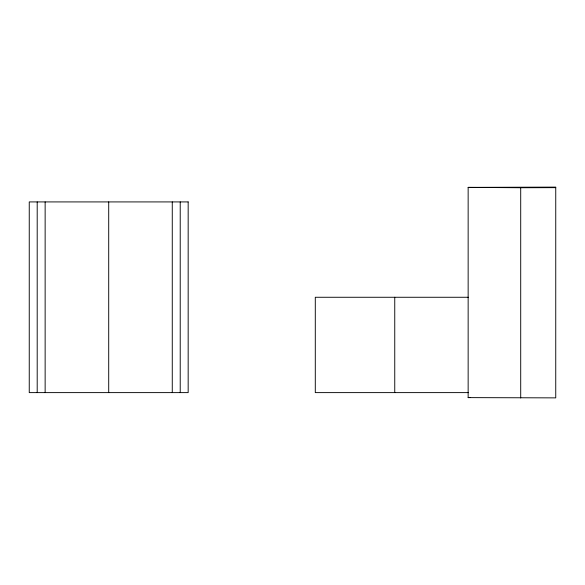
<?xml version="1.0" encoding="UTF-8"?>
<svg xmlns="http://www.w3.org/2000/svg" width="585" height="585" viewBox="0 0 585 585"><rect width="100%" height="100%" fill="white"/><g stroke="black" fill="none" stroke-linecap="round" stroke-linejoin="round"><path stroke-width="0.88" d="M468.146 397.617L468.146 187.383L555.75 187.12L555.743 397.873L468.146 397.617L470.172 397.522M520.708 397.968L520.708 187.734L555.75 187.646M520.708 187.734L468.146 187.383M468.263 297.268L315.293 297.268L315.293 392.615L468.263 392.615M394.751 297.268L394.751 392.615M180.217 201.92L180.217 392.615M172.268 201.92L172.268 392.615M108.708 201.92L108.708 392.615M45.14 201.92L45.14 392.615M37.199 201.92L37.199 392.615M188.165 201.92L29.25 201.92L29.25 392.615L188.165 392.615L188.165 201.92"/></g></svg>
